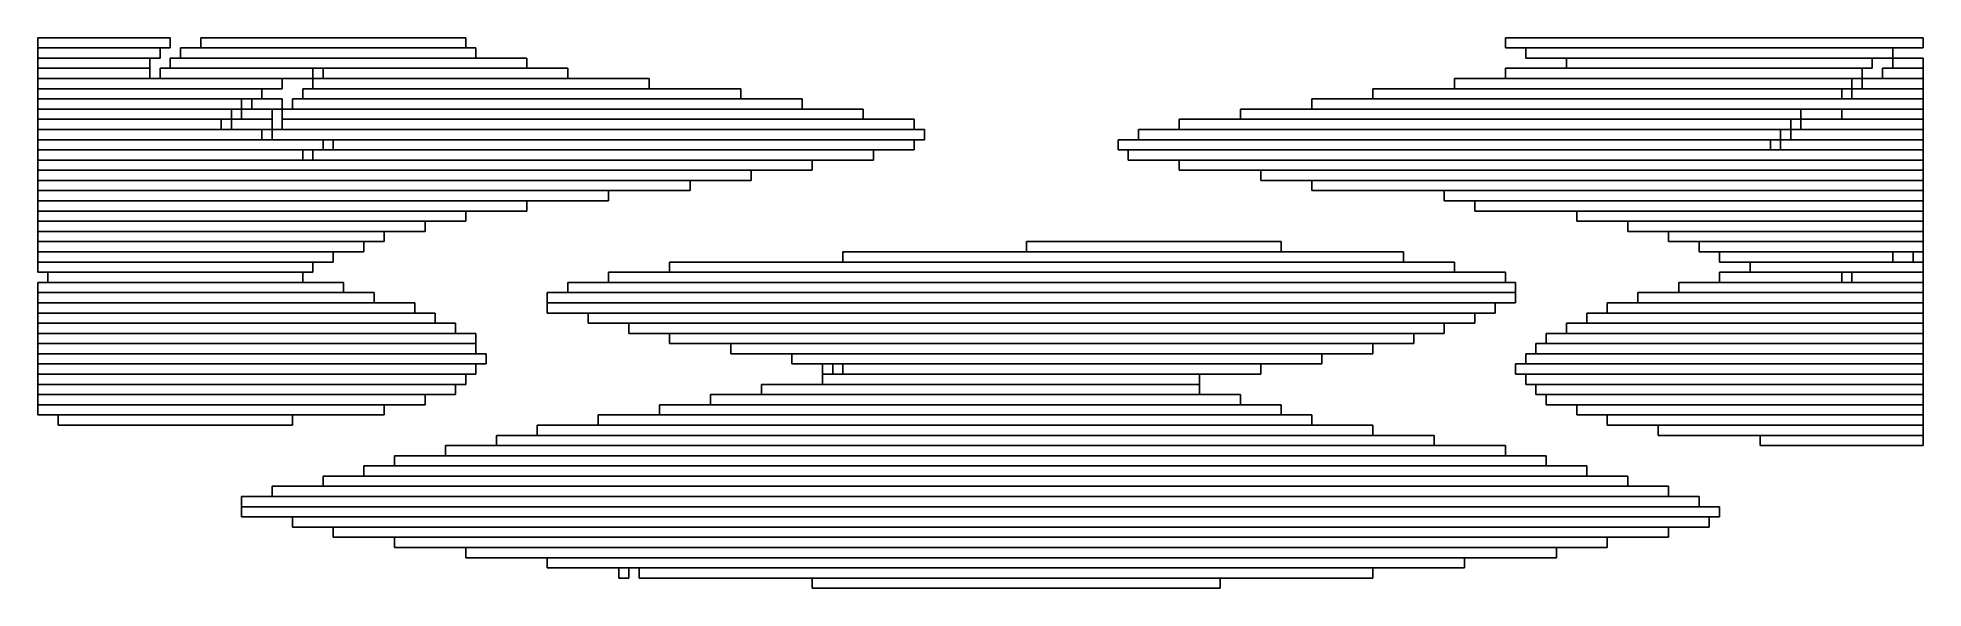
# Model space of a CAD drawing. Extents: x 419 to 604, y 495 to 549.
import ezdxf

# ---------------------------------------------------------------- set-up
doc = ezdxf.new("R2010")
doc.units = 0

msp = doc.modelspace()

# ---------------------------------------------------------------- linework, layer by layer
for p, q in [((419, 549), (432, 549)), ((419, 548), (419, 549)), ((432, 548), (419, 548)), ((419, 548), (431, 548)), ((419, 547), (419, 548)), ((431, 548), (431, 547)), ((432, 549), (432, 548)), ((433, 548), (462, 548)), ((433, 547), (433, 548)), ((435, 549), (461, 549)), ((435, 548), (435, 549)), ((461, 548), (435, 548)), ((461, 549), (461, 548)), ((462, 548), (462, 547)), ((563, 549), (604, 549)), ((563, 548), (563, 549)), ((604, 548), (563, 548)), ((565, 548), (601, 548)), ((565, 547), (565, 548)), ((601, 548), (601, 547)), ((604, 549), (604, 548)), ((431, 547), (419, 547)), ((419, 547), (430, 547)), ((419, 546), (419, 547)), ((430, 546), (419, 546)), ((419, 546), (430, 546)), ((419, 545), (419, 546)), ((430, 547), (430, 546)), ((430, 546), (430, 545)), ((431, 546), (446, 546)), ((431, 545), (431, 546)), ((432, 547), (467, 547)), ((432, 546), (432, 547)), ((467, 546), (432, 546)), ((462, 547), (433, 547)), ((446, 546), (446, 545)), ((447, 546), (471, 546)), ((447, 545), (447, 546)), ((467, 547), (467, 546)), ((471, 546), (471, 545)), ((563, 546), (598, 546)), ((563, 545), (563, 546)), ((601, 547), (565, 547)), ((569, 547), (599, 547)), ((569, 546), (569, 547)), ((599, 546), (569, 546)), ((598, 546), (598, 545)), ((599, 547), (599, 546)), ((600, 546), (604, 546)), ((600, 545), (600, 546)), ((601, 547), (604, 547)), ((601, 546), (601, 547)), ((604, 546), (601, 546)), ((604, 547), (604, 546)), ((604, 546), (604, 545)), ((430, 545), (419, 545)), ((419, 545), (443, 545)), ((419, 544), (419, 545)), ((443, 544), (419, 544)), ((419, 544), (441, 544)), ((419, 543), (419, 544)), ((446, 545), (431, 545)), ((441, 544), (441, 543)), ((443, 545), (443, 544)), ((445, 544), (488, 544)), ((445, 543), (445, 544)), ((446, 545), (479, 545)), ((446, 544), (446, 545)), ((479, 544), (446, 544)), ((471, 545), (447, 545)), ((479, 545), (479, 544)), ((488, 544), (488, 543)), ((550, 544), (596, 544)), ((550, 543), (550, 544)), ((558, 545), (597, 545)), ((558, 544), (558, 545)), ((597, 544), (558, 544)), ((598, 545), (563, 545)), ((596, 544), (596, 543)), ((597, 545), (597, 544)), ((597, 544), (604, 544)), ((597, 543), (597, 544)), ((598, 545), (604, 545)), ((598, 544), (598, 545)), ((604, 544), (598, 544)), ((604, 545), (600, 545)), ((604, 545), (604, 544)), ((604, 544), (604, 543)), ((441, 543), (419, 543)), ((419, 543), (439, 543)), ((419, 542), (419, 543)), ((439, 543), (439, 542)), ((440, 543), (443, 543)), ((440, 542), (440, 543)), ((443, 543), (443, 542)), ((444, 543), (494, 543)), ((444, 542), (444, 543)), ((488, 543), (445, 543)), ((494, 543), (494, 542)), ((544, 543), (604, 543)), ((544, 542), (544, 543)), ((596, 543), (550, 543)), ((604, 543), (597, 543)), ((604, 543), (604, 542)), ((439, 542), (419, 542)), ((419, 542), (438, 542)), ((419, 541), (419, 542)), ((438, 541), (419, 541)), ((419, 541), (437, 541)), ((419, 540), (419, 541)), ((437, 541), (437, 540)), ((438, 542), (438, 541)), ((438, 541), (442, 541)), ((438, 540), (438, 541)), ((439, 542), (442, 542)), ((439, 541), (439, 542)), ((442, 541), (439, 541)), ((443, 542), (440, 542)), ((442, 542), (442, 541)), ((442, 541), (442, 540)), ((443, 542), (500, 542)), ((443, 541), (443, 542)), ((500, 541), (443, 541)), ((443, 541), (505, 541)), ((443, 540), (443, 541)), ((494, 542), (444, 542)), ((500, 542), (500, 541)), ((505, 541), (505, 540)), ((531, 541), (591, 541)), ((531, 540), (531, 541)), ((537, 542), (592, 542)), ((537, 541), (537, 542)), ((592, 541), (537, 541)), ((604, 542), (544, 542)), ((591, 541), (591, 540)), ((592, 542), (592, 541)), ((592, 541), (604, 541)), ((592, 540), (592, 541)), ((596, 542), (604, 542)), ((596, 541), (596, 542)), ((604, 541), (596, 541)), ((604, 542), (604, 541)), ((604, 541), (604, 540)), ((437, 540), (419, 540)), ((419, 540), (441, 540)), ((419, 539), (419, 540)), ((441, 539), (419, 539)), ((419, 539), (447, 539)), ((419, 538), (419, 539)), ((442, 540), (438, 540)), ((441, 540), (441, 539)), ((442, 540), (506, 540)), ((442, 539), (442, 540)), ((506, 539), (442, 539)), ((505, 540), (443, 540)), ((447, 539), (447, 538)), ((448, 539), (505, 539)), ((448, 538), (448, 539)), ((505, 539), (505, 538)), ((506, 540), (506, 539)), ((525, 539), (589, 539)), ((525, 538), (525, 539)), ((527, 540), (590, 540)), ((527, 539), (527, 540)), ((590, 539), (527, 539)), ((591, 540), (531, 540)), ((589, 539), (589, 538)), ((590, 540), (590, 539)), ((590, 539), (604, 539)), ((590, 538), (590, 539)), ((591, 540), (604, 540)), ((591, 539), (591, 540)), ((604, 539), (591, 539)), ((604, 540), (592, 540)), ((604, 540), (604, 539)), ((604, 539), (604, 538)), ((447, 538), (419, 538)), ((419, 538), (445, 538)), ((419, 537), (419, 538)), ((445, 537), (419, 537)), ((419, 537), (495, 537)), ((419, 536), (419, 537)), ((445, 538), (445, 537)), ((446, 538), (501, 538)), ((446, 537), (446, 538)), ((501, 537), (446, 537)), ((505, 538), (448, 538)), ((495, 537), (495, 536)), ((501, 538), (501, 537)), ((589, 538), (525, 538)), ((526, 538), (604, 538)), ((526, 537), (526, 538)), ((604, 537), (526, 537)), ((531, 537), (604, 537)), ((531, 536), (531, 537)), ((604, 538), (590, 538)), ((604, 538), (604, 537)), ((604, 537), (604, 536)), ((495, 536), (419, 536)), ((419, 536), (489, 536)), ((419, 535), (419, 536)), ((489, 535), (419, 535)), ((419, 535), (483, 535)), ((419, 534), (419, 535)), ((483, 535), (483, 534)), ((489, 536), (489, 535)), ((604, 536), (531, 536)), ((539, 536), (604, 536)), ((539, 535), (539, 536)), ((604, 535), (539, 535)), ((544, 535), (604, 535)), ((544, 534), (544, 535)), ((604, 536), (604, 535)), ((604, 535), (604, 534)), ((483, 534), (419, 534)), ((419, 534), (475, 534)), ((419, 533), (419, 534)), ((475, 533), (419, 533)), ((419, 533), (467, 533)), ((419, 532), (419, 533)), ((467, 533), (467, 532)), ((475, 534), (475, 533)), ((604, 534), (544, 534)), ((557, 534), (604, 534)), ((557, 533), (557, 534)), ((604, 533), (557, 533)), ((560, 533), (604, 533)), ((560, 532), (560, 533)), ((604, 534), (604, 533)), ((604, 533), (604, 532)), ((467, 532), (419, 532)), ((419, 532), (461, 532)), ((419, 531), (419, 532)), ((461, 531), (419, 531)), ((419, 531), (457, 531)), ((419, 530), (419, 531)), ((457, 531), (457, 530)), ((461, 532), (461, 531)), ((604, 532), (560, 532)), ((570, 532), (604, 532)), ((570, 531), (570, 532)), ((604, 531), (570, 531)), ((575, 531), (604, 531)), ((575, 530), (575, 531)), ((604, 532), (604, 531)), ((604, 531), (604, 530)), ((457, 530), (419, 530)), ((419, 530), (453, 530)), ((419, 529), (419, 530)), ((453, 530), (453, 529)), ((604, 530), (575, 530)), ((579, 530), (604, 530)), ((579, 529), (579, 530)), ((604, 530), (604, 529)), ((453, 529), (419, 529)), ((419, 529), (451, 529)), ((419, 528), (419, 529)), ((451, 528), (419, 528)), ((419, 528), (448, 528)), ((419, 527), (419, 528)), ((448, 528), (448, 527)), ((451, 529), (451, 528)), ((498, 528), (553, 528)), ((498, 527), (498, 528)), ((516, 529), (541, 529)), ((516, 528), (516, 529)), ((541, 528), (516, 528)), ((541, 529), (541, 528)), ((553, 528), (553, 527)), ((604, 529), (579, 529)), ((582, 529), (604, 529)), ((582, 528), (582, 529)), ((604, 528), (582, 528)), ((584, 528), (601, 528)), ((584, 527), (584, 528)), ((601, 528), (601, 527)), ((603, 528), (604, 528)), ((603, 527), (603, 528)), ((604, 529), (604, 528)), ((604, 528), (604, 527)), ((448, 527), (419, 527)), ((419, 527), (446, 527)), ((419, 526), (419, 527)), ((446, 526), (419, 526)), ((420, 526), (445, 526)), ((420, 525), (420, 526)), ((445, 526), (445, 525)), ((446, 527), (446, 526)), ((475, 526), (563, 526)), ((475, 525), (475, 526)), ((481, 527), (558, 527)), ((481, 526), (481, 527)), ((558, 526), (481, 526)), ((553, 527), (498, 527)), ((558, 527), (558, 526)), ((563, 526), (563, 525)), ((601, 527), (584, 527)), ((584, 526), (596, 526)), ((584, 525), (584, 526)), ((587, 527), (604, 527)), ((587, 526), (587, 527)), ((604, 526), (587, 526)), ((596, 526), (596, 525)), ((597, 526), (604, 526)), ((597, 525), (597, 526)), ((604, 527), (603, 527)), ((604, 527), (604, 526)), ((604, 526), (604, 525)), ((419, 525), (449, 525)), ((419, 524), (419, 525)), ((449, 524), (419, 524)), ((419, 524), (452, 524)), ((419, 523), (419, 524)), ((445, 525), (420, 525)), ((449, 525), (449, 524)), ((452, 524), (452, 523)), ((469, 524), (564, 524)), ((469, 523), (469, 524)), ((471, 525), (564, 525)), ((471, 524), (471, 525)), ((564, 524), (471, 524)), ((563, 525), (475, 525)), ((564, 525), (564, 524)), ((564, 524), (564, 523)), ((576, 524), (604, 524)), ((576, 523), (576, 524)), ((580, 525), (604, 525)), ((580, 524), (580, 525)), ((604, 524), (580, 524)), ((596, 525), (584, 525)), ((604, 525), (597, 525)), ((604, 525), (604, 524)), ((604, 524), (604, 523)), ((452, 523), (419, 523)), ((419, 523), (456, 523)), ((419, 522), (419, 523)), ((456, 522), (419, 522)), ((419, 522), (458, 522)), ((419, 521), (419, 522)), ((456, 523), (456, 522)), ((458, 522), (458, 521)), ((564, 523), (469, 523)), ((469, 523), (562, 523)), ((469, 522), (469, 523)), ((562, 522), (469, 522)), ((473, 522), (560, 522)), ((473, 521), (473, 522)), ((560, 522), (560, 521)), ((562, 523), (562, 522)), ((571, 522), (604, 522)), ((571, 521), (571, 522)), ((573, 523), (604, 523)), ((573, 522), (573, 523)), ((604, 522), (573, 522)), ((604, 523), (576, 523)), ((604, 523), (604, 522)), ((604, 522), (604, 521)), ((458, 521), (419, 521)), ((419, 521), (460, 521)), ((419, 520), (419, 521)), ((460, 520), (419, 520)), ((419, 520), (462, 520)), ((419, 519), (419, 520)), ((460, 521), (460, 520)), ((462, 520), (462, 519)), ((560, 521), (473, 521)), ((477, 521), (557, 521)), ((477, 520), (477, 521)), ((557, 520), (477, 520)), ((481, 520), (554, 520)), ((481, 519), (481, 520)), ((554, 520), (554, 519)), ((557, 521), (557, 520)), ((567, 520), (604, 520)), ((567, 519), (567, 520)), ((569, 521), (604, 521)), ((569, 520), (569, 521)), ((604, 520), (569, 520)), ((604, 521), (571, 521)), ((604, 521), (604, 520)), ((604, 520), (604, 519)), ((462, 519), (419, 519)), ((419, 519), (462, 519)), ((419, 518), (419, 519)), ((462, 518), (419, 518)), ((419, 518), (463, 518)), ((419, 517), (419, 518)), ((462, 519), (462, 518)), ((463, 518), (463, 517)), ((554, 519), (481, 519)), ((487, 519), (550, 519)), ((487, 518), (487, 519)), ((550, 518), (487, 518)), ((493, 518), (545, 518)), ((493, 517), (493, 518)), ((545, 518), (545, 517)), ((550, 519), (550, 518)), ((565, 518), (604, 518)), ((565, 517), (565, 518)), ((566, 519), (604, 519)), ((566, 518), (566, 519)), ((604, 518), (566, 518)), ((604, 519), (567, 519)), ((604, 519), (604, 518)), ((604, 518), (604, 517)), ((463, 517), (419, 517)), ((419, 517), (462, 517)), ((419, 516), (419, 517)), ((462, 517), (462, 516)), ((545, 517), (493, 517)), ((496, 517), (497, 517)), ((496, 516), (496, 517)), ((497, 517), (497, 516)), ((498, 517), (539, 517)), ((498, 516), (498, 517)), ((539, 517), (539, 516)), ((564, 517), (604, 517)), ((564, 516), (564, 517)), ((604, 517), (565, 517)), ((604, 517), (604, 516)), ((462, 516), (419, 516)), ((419, 516), (461, 516)), ((419, 515), (419, 516)), ((461, 515), (419, 515)), ((419, 515), (460, 515)), ((419, 514), (419, 515)), ((460, 515), (460, 514)), ((461, 516), (461, 515)), ((490, 515), (533, 515)), ((490, 514), (490, 515)), ((497, 516), (496, 516)), ((496, 516), (533, 516)), ((496, 515), (496, 516)), ((533, 515), (496, 515)), ((539, 516), (498, 516)), ((533, 516), (533, 515)), ((533, 515), (533, 514)), ((604, 516), (564, 516)), ((565, 516), (604, 516)), ((565, 515), (565, 516)), ((604, 515), (565, 515)), ((566, 515), (604, 515)), ((566, 514), (566, 515)), ((604, 516), (604, 515)), ((604, 515), (604, 514)), ((460, 514), (419, 514)), ((419, 514), (457, 514)), ((419, 513), (419, 514)), ((457, 513), (419, 513)), ((419, 513), (453, 513)), ((419, 512), (419, 513)), ((453, 513), (453, 512)), ((457, 514), (457, 513)), ((480, 513), (541, 513)), ((480, 512), (480, 513)), ((485, 514), (537, 514)), ((485, 513), (485, 514)), ((537, 513), (485, 513)), ((533, 514), (490, 514)), ((537, 514), (537, 513)), ((541, 513), (541, 512)), ((604, 514), (566, 514)), ((567, 514), (604, 514)), ((567, 513), (567, 514)), ((604, 513), (567, 513)), ((570, 513), (604, 513)), ((570, 512), (570, 513)), ((604, 514), (604, 513)), ((604, 513), (604, 512)), ((453, 512), (419, 512)), ((421, 512), (444, 512)), ((421, 511), (421, 512)), ((444, 511), (421, 511)), ((444, 512), (444, 511)), ((468, 511), (550, 511)), ((468, 510), (468, 511)), ((474, 512), (544, 512)), ((474, 511), (474, 512)), ((544, 511), (474, 511)), ((541, 512), (480, 512)), ((544, 512), (544, 511)), ((550, 511), (550, 510)), ((604, 512), (570, 512)), ((573, 512), (604, 512)), ((573, 511), (573, 512)), ((604, 511), (573, 511)), ((578, 511), (604, 511)), ((578, 510), (578, 511)), ((604, 512), (604, 511)), ((604, 511), (604, 510)), ((459, 509), (563, 509)), ((459, 508), (459, 509)), ((464, 510), (556, 510)), ((464, 509), (464, 510)), ((556, 509), (464, 509)), ((550, 510), (468, 510)), ((556, 510), (556, 509)), ((563, 509), (563, 508)), ((604, 510), (578, 510)), ((588, 510), (604, 510)), ((588, 509), (588, 510)), ((604, 509), (588, 509)), ((604, 510), (604, 509)), ((451, 507), (571, 507)), ((451, 506), (451, 507)), ((454, 508), (567, 508)), ((454, 507), (454, 508)), ((567, 507), (454, 507)), ((563, 508), (459, 508)), ((567, 508), (567, 507)), ((571, 507), (571, 506)), ((447, 506), (575, 506)), ((447, 505), (447, 506)), ((571, 506), (451, 506)), ((575, 506), (575, 505)), ((439, 504), (582, 504)), ((439, 503), (439, 504)), ((442, 505), (579, 505)), ((442, 504), (442, 505)), ((579, 504), (442, 504)), ((575, 505), (447, 505)), ((579, 505), (579, 504)), ((582, 504), (582, 503)), ((582, 503), (439, 503)), ((439, 503), (584, 503)), ((439, 502), (439, 503)), ((584, 502), (439, 502)), ((444, 502), (583, 502)), ((444, 501), (444, 502)), ((583, 502), (583, 501)), ((584, 503), (584, 502)), ((583, 501), (444, 501)), ((448, 501), (579, 501)), ((448, 500), (448, 501)), ((579, 500), (448, 500)), ((454, 500), (573, 500)), ((454, 499), (454, 500)), ((573, 500), (573, 499)), ((579, 501), (579, 500)), ((573, 499), (454, 499)), ((461, 499), (568, 499)), ((461, 498), (461, 499)), ((568, 498), (461, 498)), ((469, 498), (559, 498)), ((469, 497), (469, 498)), ((559, 498), (559, 497)), ((568, 499), (568, 498)), ((559, 497), (469, 497)), ((476, 497), (477, 497)), ((476, 496), (476, 497)), ((477, 496), (476, 496)), ((477, 497), (477, 496)), ((478, 497), (550, 497)), ((478, 496), (478, 497)), ((550, 496), (478, 496)), ((495, 496), (535, 496)), ((495, 495), (495, 496)), ((535, 496), (535, 495)), ((550, 497), (550, 496)), ((535, 495), (495, 495))]:
    msp.add_line(p, q)

doc.saveas('drawing.dxf')
